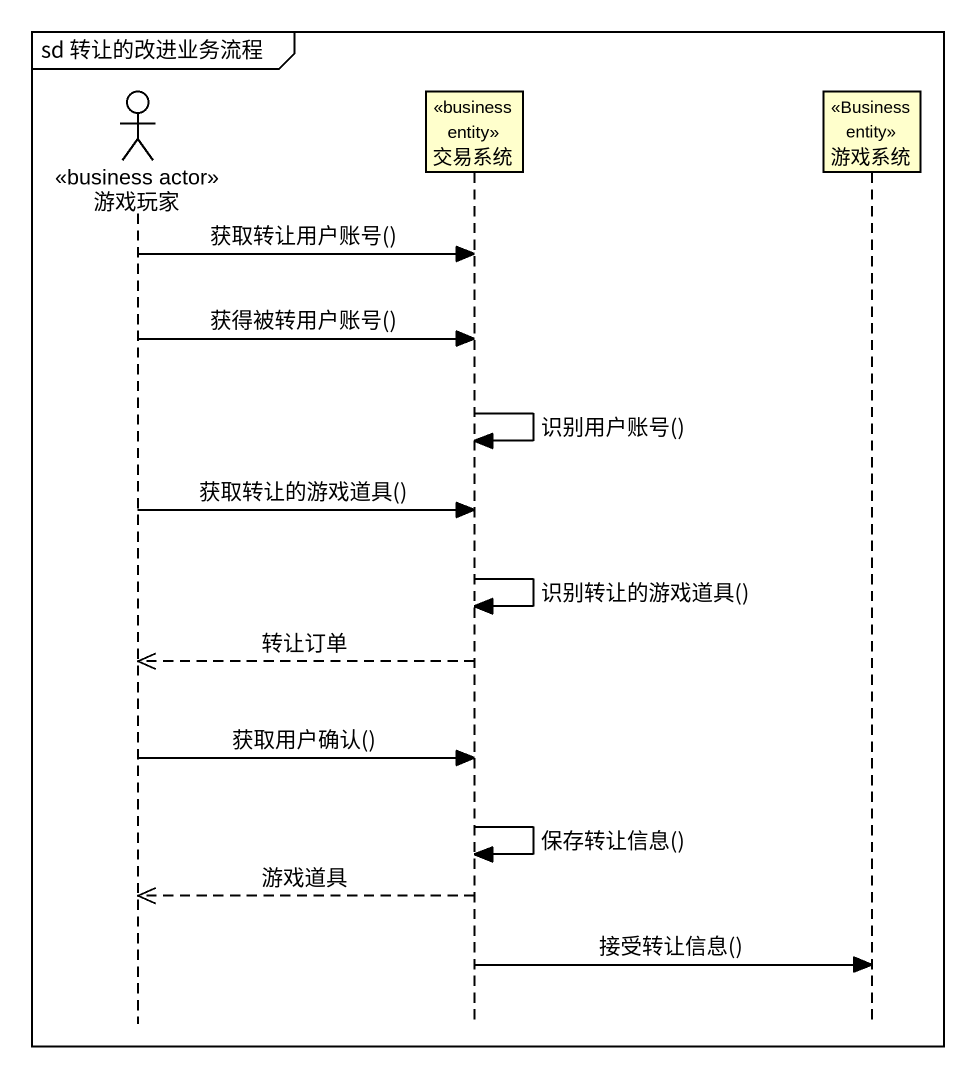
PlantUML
@startuml
mainframe sd 转让的改进业务流程
hide footbox
actor 游戏玩家 <<business actor>>
participant 交易系统 <<business entity>>
participant 游戏系统 <<Business entity>>

游戏玩家 -> 交易系统 : 获取转让用户账号()
游戏玩家 -> 交易系统 : 获得被转用户账号()
交易系统 -> 交易系统 : 识别用户账号()
游戏玩家 -> 交易系统 : 获取转让的游戏道具()
交易系统 -> 交易系统 : 识别转让的游戏道具()
交易系统 -->> 游戏玩家 : 转让订单
游戏玩家 -> 交易系统 : 获取用户确认()
交易系统 -> 交易系统 : 保存转让信息()
交易系统 -->> 游戏玩家 : 游戏道具
交易系统 -> 游戏系统 : 接受转让信息()
@enduml
